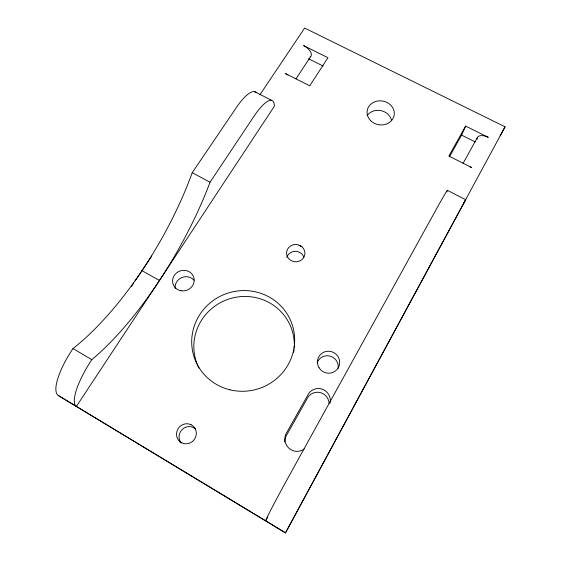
<?xml version="1.0" encoding="UTF-8"?>
<svg xmlns="http://www.w3.org/2000/svg" width="561" height="561" viewBox="0 0 561 561"><rect width="100%" height="100%" fill="white"/><g stroke="black" fill="none" stroke-linecap="round" stroke-linejoin="round"><path stroke-width="0.84" d="M449.354 156.989L461.591 135.117L465.637 126.085L488.28 137.326A9.635 4.972 26.1 0 0 477.13 139.275M447.376 190.326L465.686 199.702L285.437 532.95L58.302 395.505A44.403 13.247 -57 0 1 73.007 348.563A182.143 68.211 -59.8 0 0 192.234 172.662L236.3 107.649A38.877 10.982 -63.3 0 1 256.377 92.733M285.437 532.95L505.054 126.814L304.644 28.05L259.855 94.858M500.146 135.825L505.054 126.814M463.688 203.327L465.686 199.702M267.849 516.976L265.746 520.79A46.451 1.136 -61.2 0 1 288.936 476.24L435.483 210.733A40.49 0.933 -61.7 0 1 446.914 191.862M463.007 163.539L477.362 137.501M465.637 126.085L448.87 156.028L471.759 167.585A9.775 4.656 26.7 0 0 470.195 166.876M295.97 78.891L310.773 56.388M210.038 182.22L253.719 116.66A39.018 10.133 -63.1 0 1 274.378 106.218L76.38 406.423A44.571 12.237 -57.4 0 1 91.801 359.678A183.026 63.12 -60 0 0 210.038 182.22L192.234 172.662M131.288 286.636L133.721 283.01M135.18 280.83L151.729 256.139M308.501 58.73L323.101 66.016M461.591 135.117L475.321 141.968M254.743 91.702L271.615 100.335M298.964 245.115L301.79 246.644A9.193 8.667 3.1 0 1 303.417 257.997A9.193 8.667 3.1 0 1 291.699 260.9L289.693 259.624A9.193 8.667 3.1 0 1 287.512 249.273A9.193 8.667 3.1 0 1 297.533 244.652L301.79 246.644M141.989 270.668L159.422 280.514M73.007 348.563L91.808 359.678M58.302 395.505L285.577 532.768M190.95 424.551L191.694 425.042A10.21 9.754 -54.4 0 1 195.424 437.587A10.21 9.754 -54.4 0 1 183.482 443.506L179.723 441.584L181.238 443.071M175.186 288.452A10.638 9.993 -20.2 0 1 181.582 277.604A10.638 9.993 -20.2 0 1 193.994 280.227M317.147 362.827A10.904 10.694 30.8 0 1 338.129 368.311M179.772 441.528A10.21 9.754 -54.4 0 1 178.265 428.443A10.21 9.754 -54.4 0 1 190.915 424.628M195.705 429.326A9.958 9.516 -55.3 0 0 193.903 427.91L193.173 427.433A10.035 9.586 -55.3 0 0 181.54 430.14A10.035 9.586 -55.3 0 0 180.593 442.159M286.783 257.359A8.983 8.492 3.1 0 1 295.184 251.307A8.983 8.492 3.1 0 1 303.887 257.078M287.919 75.111A9.383 4.313 35.1 0 0 285.135 73.4L309.728 85.812L327.961 57.699L303.613 45.609A9.257 4.607 35.6 0 1 310.436 51.696A9.257 4.607 35.6 0 1 310.135 56.906M367.097 115.573A13.38 11.802 10.4 0 1 380.646 110.566A13.38 11.802 10.4 0 1 391.501 120.089M329.111 403.338A11.711 11.557 59.2 0 0 307.975 397.174L286.923 434.607A12.047 11.788 87.1 0 0 284.792 442.026M198.966 368.142A50.399 49.073 -20.5 0 1 232.156 298.073A50.399 49.073 -20.5 0 1 294.301 343.697M294.308 345.394A50.399 49.073 -20.5 0 1 294.209 347.967M294.069 349.685A50.399 49.073 -20.5 0 1 293.74 352.266M330.127 403.001A11.998 11.844 56 0 0 308.683 393.577L287.092 431.907A12.342 12.09 86.6 0 0 304.209 448.947M319.083 367.778A11.171 10.947 29 0 0 338.339 367.644A11.171 10.947 29 0 0 328.304 351.214A11.171 10.947 29 0 0 319.083 367.778M181.119 290.773A10.897 10.21 -19.7 0 0 193.678 277.064A10.897 10.21 -19.7 0 0 175.348 274.056A10.897 10.21 -19.7 0 0 181.119 290.773M370.667 120.664A13.681 12.012 10.3 0 0 393.696 116.997A13.681 12.012 10.3 0 0 377.679 101.008A13.681 12.012 10.3 0 0 370.667 120.664M230.101 389.846A51.633 50.188 -19.3 0 0 292.842 326.797A51.633 50.188 -19.3 0 0 206.602 306.138A51.633 50.188 -19.3 0 0 230.101 389.846"/></g></svg>
